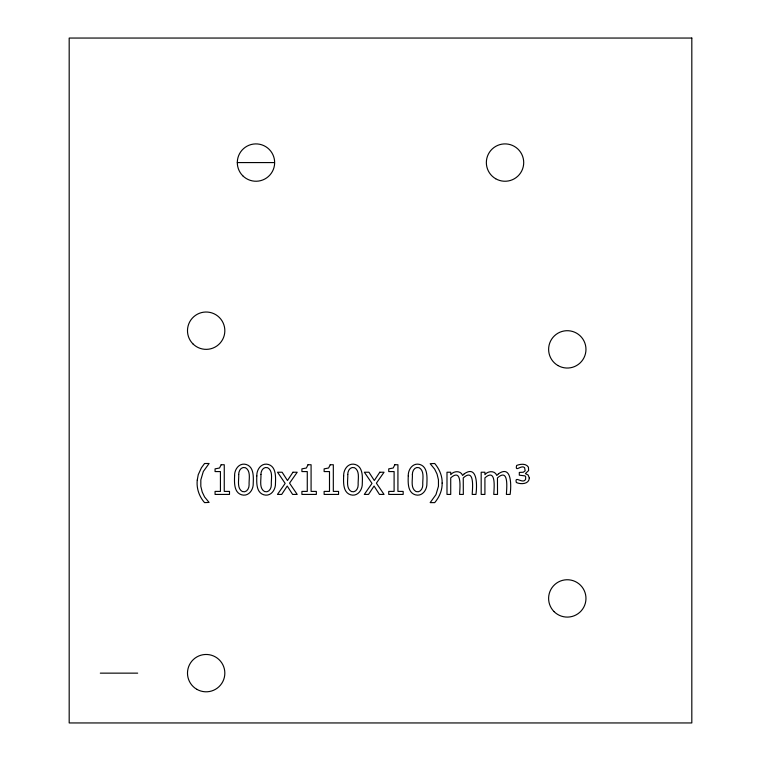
<?xml version="1.0" encoding="UTF-8"?>
<svg xmlns="http://www.w3.org/2000/svg" width="761" height="761" viewBox="0 0 761 761"><rect width="100%" height="100%" fill="white"/><g stroke="black" fill="none" stroke-linecap="round" stroke-linejoin="round"><path stroke-width="1.14" d="M237.289 162.578L274.017 162.578M100.309 673.143L137.674 673.143M234.597 475.92C234.359 482.436 233.836 492.5 241.637 494.812C248.676 496.828 253.537 489.684 253.232 483.34C253.48 476.833 253.955 466.816 246.193 464.476C239.163 462.45 234.283 469.575 234.597 475.92M256.818 475.92C256.59 482.436 256.067 492.5 263.858 494.812C270.897 496.828 275.758 489.684 275.463 483.34C275.701 476.833 276.176 466.816 268.424 464.476C261.384 462.45 256.514 469.575 256.818 475.92M343.658 475.92C343.42 482.436 342.897 492.5 350.697 494.812C357.737 496.828 362.597 489.684 362.293 483.34C362.54 476.833 363.016 466.816 355.254 464.476C348.224 462.45 343.344 469.575 343.658 475.92M408.267 475.92C408.029 482.436 407.506 492.5 415.306 494.812C422.345 496.828 427.206 489.684 426.902 483.34C427.149 476.833 427.625 466.816 419.872 464.476C412.833 462.45 407.953 469.575 408.267 475.92M197.261 480.086C196.328 488.258 199.144 496.467 204.557 502.621L209.104 502.422L204.595 496.981L202.217 492.034L200.818 486.317L200.828 479.877L203.32 471.468L209.104 463.497L204.557 463.497L201.437 467.749L198.241 474.693L197.261 480.086M442.141 483.064C442.369 490.284 439.325 497.171 434.721 502.621L430.165 502.621L435.958 494.65L438.46 486.26L438.45 479.868L437.052 474.046L434.664 469.128L430.165 463.696L434.721 463.497C439.306 468.957 442.379 475.834 442.141 483.064M238.707 474.455C239.078 479.849 236.595 488.286 242.369 491.558C246.535 492.966 249.18 488.562 249.104 484.928C248.742 479.516 251.225 470.983 245.432 467.711C241.227 466.331 238.593 470.802 238.707 474.455M260.928 474.455C261.299 479.849 258.816 488.286 264.59 491.558C268.766 492.966 271.411 488.562 271.325 484.928C270.973 479.516 273.446 470.983 267.653 467.711C263.458 466.331 260.823 470.802 260.928 474.455M347.767 474.455C348.138 479.849 345.656 488.286 351.43 491.558C355.596 492.966 358.241 488.562 358.165 484.928C357.803 479.516 360.286 470.983 354.493 467.711C350.288 466.331 347.653 470.802 347.767 474.455M412.376 474.455C412.747 479.849 410.265 488.286 416.039 491.558C420.205 492.966 422.85 488.562 422.774 484.928C422.412 479.516 424.895 470.983 419.102 467.711C414.897 466.331 412.262 470.802 412.376 474.455M529.314 477.975C529.142 484.272 520.695 484.586 516.329 482.503C514.303 474.816 522.988 484.738 525.613 479.268L525.67 476.767L525.023 475.882L519.306 475.187L519.306 472.429L523.33 472.239L525.176 470.774L524.595 467.701C521.447 464.277 514.75 472.971 516.624 465.447C520.391 463.991 525.918 463.211 528.429 467.159L528.61 470.545L525.394 473.618L528.144 475.016L529.314 477.975M221.175 464.733L219.549 468.005L215.068 468.862L215.068 471.573L220.433 471.573L220.433 491.406L215.068 491.406L215.068 494.431L229.499 494.431L229.499 491.406L224.257 491.406L224.257 464.733L221.175 464.733M308.005 464.733L306.388 468.005L301.908 468.862L301.908 471.573L307.273 471.573L307.273 491.406L301.908 491.406L301.908 494.431L316.338 494.431L316.338 491.406L311.087 491.406L311.087 464.733L308.005 464.733M330.236 464.733L328.609 468.005L324.129 468.862L324.129 471.573L329.494 471.573L329.494 491.406L324.129 491.406L324.129 494.431L338.559 494.431L338.559 491.406L333.318 491.406L333.318 464.733L330.236 464.733M394.845 464.733L393.218 468.005L388.738 468.862L388.738 471.573L394.103 471.573L394.103 491.406L388.738 491.406L388.738 494.431L403.168 494.431L403.168 491.406L397.927 491.406L397.927 464.733L394.845 464.733M292.956 472.229L287.468 480.533L282.122 472.229L277.537 472.229L285.166 483.416L277.451 494.431L281.684 494.431L287.23 486.041L292.624 494.431L297.209 494.431L289.541 483.159L297.209 472.229L292.956 472.229M379.796 472.229L374.307 480.533L368.961 472.229L364.367 472.229L372.005 483.416L364.291 494.431L368.524 494.431L374.07 486.041L379.454 494.431L384.048 494.431L376.372 483.159L384.048 472.229L379.796 472.229M464.286 473.789L462.612 475.444C460.786 470.317 453.623 470.802 450.721 474.693L450.721 472.229L446.992 472.229L446.992 494.431L450.721 494.431L450.721 477.851C462.488 467.444 459.768 488.942 459.587 494.431L463.325 494.431L463.249 477.908C475.026 467.378 472.438 488.838 472.191 494.431L475.929 494.431C476.947 487.563 478.241 464.172 464.286 473.789M498.474 473.789L496.809 475.444C494.983 470.317 487.811 470.802 484.919 474.693L484.919 472.229L481.18 472.229L481.18 494.431L484.919 494.431L484.919 477.851C496.686 467.444 493.956 488.942 493.784 494.431L497.523 494.431L497.447 477.908C509.223 467.378 506.626 488.838 506.388 494.431L510.127 494.431C511.135 487.563 512.438 464.172 498.474 473.789M691.816 38.05L69.184 38.05L69.184 722.95L691.816 722.95L691.816 38.05M242.769 175.781A18.683 18.683 0 0 0 274.017 167.41A18.683 18.683 0 0 0 251.14 144.533A18.683 18.683 0 0 0 242.769 175.781M192.952 343.896A18.683 18.683 0 0 0 224.2 335.525A18.683 18.683 0 0 0 201.332 312.647A18.683 18.683 0 0 0 192.952 343.896M196.823 689.314A18.683 18.683 0 0 0 224.837 673.143A18.683 18.683 0 0 0 196.823 656.962A18.683 18.683 0 0 0 196.823 689.314M495.687 178.749A18.683 18.683 0 0 0 523.711 162.578A18.683 18.683 0 0 0 495.687 146.397A18.683 18.683 0 0 0 495.687 178.749M557.956 365.546A18.683 18.683 0 0 0 585.97 349.366A18.683 18.683 0 0 0 557.956 333.194A18.683 18.683 0 0 0 557.956 365.546M554.084 611.635A18.683 18.683 0 0 0 585.333 603.254A18.683 18.683 0 0 0 562.455 580.377A18.683 18.683 0 0 0 554.084 611.635"/></g></svg>
